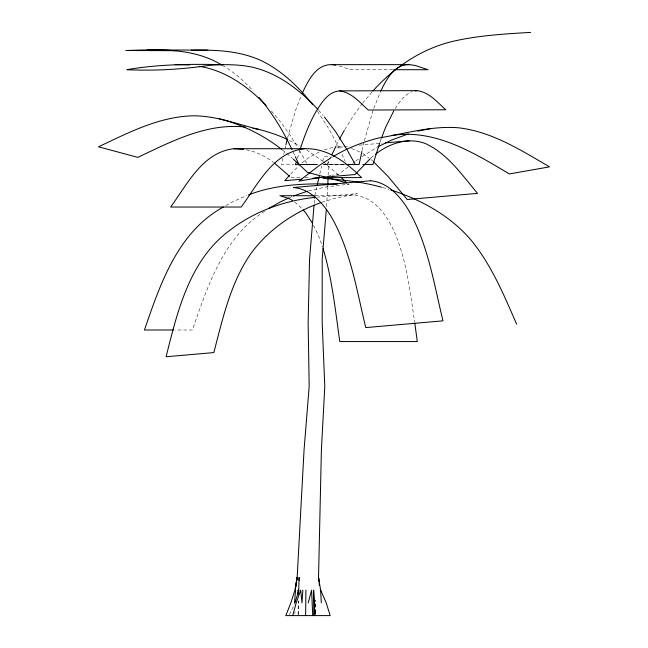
<?xml version="1.0" encoding="UTF-8"?>
<svg xmlns="http://www.w3.org/2000/svg" width="648" height="648" viewBox="0 0 648 648"><rect width="100%" height="100%" fill="white"/><g stroke="black" fill="none" stroke-linecap="round" stroke-linejoin="round"><path stroke-width="0.49" stroke-dasharray="3.24 2.43" d="M298.582 614.62L298.647 600.907M298.104 614.62L298.234 600.907M327.783 186.357L326.503 207.287M328.131 175.365L328.447 165.378M314.191 203.31L314.523 199.333M294.832 613.64L295.075 611.68M282.941 158.144L281.564 164.56L293.649 164.56M283.759 154.329L285.938 144.609M362.111 150.474L363.901 142.657M314.855 195.348L316.653 187.556M319.796 173.915L321.594 166.123M322.712 161.255L323.838 156.387L328.739 156.387M287.534 138.008L295.585 110.209L301.223 95.758M364.354 140.762L373.102 110.209M297.343 158.347L299.741 150.628M380.084 141.896L381.421 138.105M373.791 108.362L380.951 90.647M329.824 159.157L331.063 156.46M289.397 614.693L294.678 603.774M336.328 145.419L339.447 139.19M344.776 129.568L353.468 115.587L362.005 103.939M395.272 108.564C399.541 101.736 404.611 94.746 412.241 91.473M362.572 103.162L372.884 90.995M290.733 173.996L298.615 166.01M371.045 157.918L373.896 155.52M348.235 166.811L339.131 174.061L332.278 175.268M302.138 162.778L308.618 157.788L319.974 151.616M352.682 163.377L355.023 161.636M355.801 161.06L358.927 158.736M264.643 211.264C223.228 237.298 207.708 286.286 192.367 329.994L175.397 329.994M362.111 156.597L376.917 147.388M330.869 157.918L332.562 156.929M225.86 205.619L232.648 201.795L246.596 195.599M290.069 197.446L291.794 196.66M321.967 202.241L334.927 198.296L357.242 193.639L317.471 197.114M324.219 149.874L331.209 147.874L336.174 147.282M308.44 190.933L326.454 186.851L349.086 184.154L345.101 184.154M329.346 175.786L331.298 175.446M337.171 147.169L343.173 146.578M344.177 146.489L350.204 145.962M359.243 145.168L382.352 143.151M314.555 164.624L318.581 164.608M323.619 164.592L344.76 164.527M392.81 69.709L350.528 69.709L338.402 65.675M313.778 164.56L318.816 164.56M345.376 164.56L322.842 164.56L346.785 164.689M290.968 177.601L300.04 177.601M305.078 177.601L310.125 177.601M315.147 195.72L357.429 195.72C374.236 198.628 385.268 213.5 392.461 227.829C406.531 257.361 409.852 290.409 414.704 322.364M313.859 164.519L317.852 164.535M339.155 146.926L343.092 147.193M246.305 149.834C256.276 151.648 265.534 156.452 273.618 162.454M351.419 148.667L354.926 149.639L360.272 152.312M382.498 187.515L388.97 189.402M289.51 140.486L300 145.897M222.564 65.464C234.066 72.171 244.142 81.162 253.149 90.931M306.609 149.834L322.453 161.069M294.71 201.99L302.624 209.215M362.953 153.649L368.979 158.015M323.198 161.668L338.369 174.863M281.596 149.315L286.076 152.928M286.821 153.527L292.694 158.566M371.247 159.651L372.673 160.979M318.662 110.209L323.158 115.538M271.399 110.97C281.337 122.148 290.029 134.387 297.602 147.274M317.439 111.221L329.419 129.689L339.9 149.793M299.514 150.474L307.452 164.56M313.511 225.237L318.938 236.682L322.599 246.831M341.982 154.256L345.206 161.239M293.252 152.223L294.913 155.795M315.025 610.7L315.819 614.62M315.122 612.66L315.625 615.6L315.268 603.847M315.212 603.847L315.309 614.62M315.195 601.887L315.098 599.927L315.163 601.887"/><path stroke-width="0.97" d="M299.117 580.333L299.133 577.392L298.679 590.134M305.613 615.6L305.921 590.134M327.815 185.36L328.099 176.369M302.835 590.134L301.976 602.867L300.68 590.134L296.201 602.867L292.726 615.6M294.516 602.867L295.553 590.134M314.029 205.303L309.558 259.022L308.14 322.696L309.177 386.37L304.05 450.044L297.157 577.392L295.358 589.154L297.157 577.392L294.953 590.134L290.855 602.867L285.8 615.6L330.164 615.6L326.219 602.867L320.63 590.134L318.533 577.392L321.392 450.044L324.786 386.37L322.186 322.696L322.194 259.022L326.341 209.28M314.612 198.337L314.774 196.344M361.9 151.438L359.081 164.56L346.372 164.56M285.938 144.609L287.299 138.923M317.099 185.612L319.351 175.867M308.229 602.867L311.591 590.134L312.725 615.6M295.974 162.875L295.431 164.689L299.457 164.673M294.913 602.867L298.914 590.134M300.04 149.688C304.268 136.388 309.29 123.266 316.256 111.132C321.756 102.538 328.309 91.595 339.649 90.898L417.174 90.647C429.114 92.17 437.295 102.149 445.735 109.771L368.21 110.022C359.778 102.4 351.589 92.413 339.649 90.898M379.752 142.844L372.948 164.438L362.88 164.471M381.421 138.105L385.592 127.348L393.781 110.889M302.324 93.207C308.043 80.862 316.103 63.95 332.108 64.646L409.625 64.646L415.101 65.448L428.045 69.709L393.814 69.709M327.337 164.56L328.577 161.862M331.833 154.799L335.883 146.31M380.951 90.647C386.573 79.129 394.656 63.804 409.625 64.646M339.933 138.316L344.291 130.442M289.599 175.26L284.772 180.679L301.846 179.18M372.884 90.995C394.324 67.173 422.002 48.446 453.511 41.197C478.823 35.438 504.8 33.899 530.639 32.4M370.34 158.566L355.088 174.523L312.895 178.216M375.33 154.41C389.011 143.419 408.175 136.995 425.234 143.492C447.752 153.698 462.016 175.065 477.544 193.363L407.228 199.511L388.071 176.459L373.386 161.644M330.026 158.412L318.792 165.815L299.003 181.14L319.553 177.512M333.404 156.435C347.166 148.117 362.305 142.268 377.816 138.17C404.587 133.828 431.285 125.542 458.638 127.802C492.075 131.714 521.049 150.279 549.52 166.86L509.385 173.931C473.785 152.782 434.687 128.531 391.408 135.521M377.768 146.894L391.578 140.049L408.353 133.909M223.317 207.052C177.771 232 160.275 283.832 144.455 329.994L173.397 329.994M268.677 208.486L280.56 201.795L289.202 197.843M321.044 202.581C293.155 212.406 267.754 230.21 250.371 254.283C230.388 283.581 222.693 318.792 213.824 352.577L166.099 356.756C177.706 310.262 190.067 258.398 231.53 229.052C255.79 210.738 285.412 200.443 315.479 197.292M248.435 194.935C276.575 183.975 307.346 183.206 337.114 184.154M293.584 195.931L307.484 191.184M417.952 131.09L431.544 128.442M415.198 90.979L417.174 90.647M304.43 148.724L233.847 148.724C202.565 152.264 187.353 184.299 170.618 207.036L241.202 207.036C257.936 184.299 273.148 152.264 304.43 148.724C327.151 147.736 346.34 162.259 361.552 177.601L328.277 177.601M385.366 142.884L409.471 140.778M223.034 64.646C190.901 63.99 158.647 64.112 126.911 69.709C154.37 70.932 181.578 69.458 208.705 65.448C222.831 64.314 237.103 64.201 251.06 66.906C277.636 72.657 299.903 89.942 317.998 109.528M175.811 50.69L125.906 50.512C158.185 49.475 193.088 47.474 221.746 65.002M191.282 50.228C215.282 49.685 240.197 50.625 262.262 61.106C282.261 71.069 298.663 86.889 312.328 104.344M346.769 164.519L351.807 164.503M317.18 177.601L319.197 177.601M314.142 195.72L279.912 195.72L288.562 198.418L292.531 200.451M147.064 49.888L207.87 50.163M313.859 164.519L298.89 164.438L295.334 156.686M175.13 64.646L189.597 64.978M233.847 148.724L243.624 149.315M245.349 127.049C206.939 122.788 171.485 141.483 137.846 157.359L98.48 146.812C128.288 132.783 158.768 116.81 192.416 115.83C215.274 115.49 236.82 124.084 258.722 129.373C268.645 132.006 278.478 135.132 287.736 139.612M322.915 178.37C342.646 179.836 362.483 181.837 381.575 187.248M199.284 66.355C225.52 70.43 248.087 86.694 266.126 105.454M332.108 64.646L335.761 65.181M252.987 128.377L258.722 129.373M219.356 118.827C241.963 124.44 263.258 134.995 281.596 149.315M390.817 189.937C421.54 199.827 451.057 216.1 471.947 241.186C491.808 265.891 504.104 295.391 516.642 324.211M274.379 163.037L289.624 176.329M293.423 159.214L307.436 172.328L346.802 182.874L341.051 177.382M324.446 117.061L335.534 131.576L346.947 149.672M303.199 209.903L306.091 213.362L312.547 223.511M258.941 97.37C272.444 113.036 283.127 130.912 292.005 149.542M347.425 150.474L355.355 164.56M323.117 248.63C332.116 278.883 335.372 310.416 339.779 341.561L417.288 341.561L414.833 323.32M319.116 583.273L319.294 585.233M320.63 590.134L321.303 602.867M298.315 594.046L298.129 590.134L298.161 594.046M314.28 602.867L314.142 615.6L313.64 590.134L314.28 602.867M370.616 180.776L293.398 187.531C310.392 188.965 322.68 202.816 331.096 216.464C350.673 250.46 356.594 289.972 365.747 327.596L442.965 320.841C433.82 283.216 427.891 243.705 408.313 209.709C399.905 196.061 387.609 182.209 370.616 180.776M318.905 581.313L318.533 577.392L318.929 581.313"/></g></svg>
